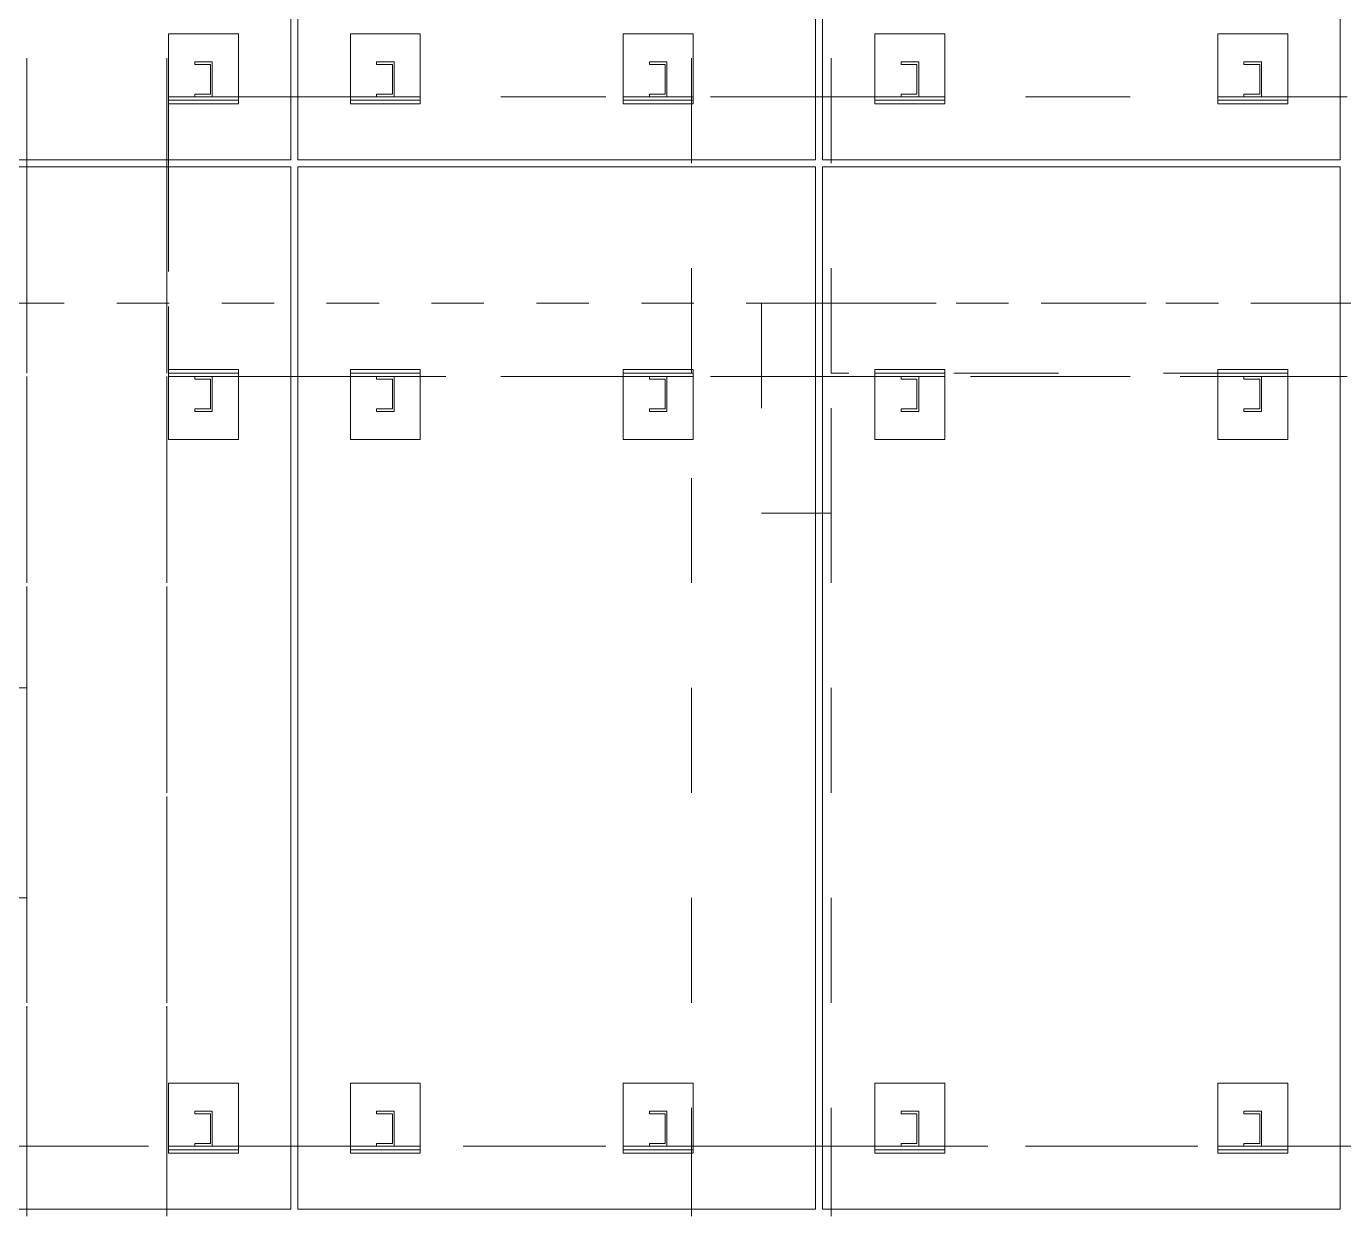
# Model space of a CAD drawing. Header units: millimetres. Extents: x 663313 to 1226001, y 1431724 to 1620898.
# Drawn here: x 663743.152 to 663746.919, y 1524737.878 to 1524741.269 of the extents above; entities that cross this region are included whole.
import ezdxf

# ---------------------------------------------------------------- set-up
doc = ezdxf.new("R2010")
doc.units = ezdxf.units.MM
for name, pattern in [('XKITLINE00', [0]), ('XKITLINE01', [4, 1, -1, 1, -1]), ('XKITLINE02', [4, 2, -2])]:
    doc.linetypes.add(name, pattern=pattern)
doc.layers.add('000 - 0_HIDE_OBJ_FRAMING_DEF_SUB', color=7, linetype='Continuous', plot=False)
doc.layers.add('Part', color=7, linetype='Continuous', lineweight=0)
doc.layers.add('S-GRID', color=7, linetype='Continuous', lineweight=9)

# ---------------------------------------------------------------- blocks, each defined once
blk = doc.blocks.new('*A2522976')
at = {"layer": 'S-GRID', "color": 7, "linetype": 'XKITLINE01', "lineweight": 0}
blk.add_line((170.447252, 49.148703), (412.473057, 49.148703), dxfattribs=at)
blk = doc.blocks.new('*A2523977')
at = {"layer": 'Part', "color": 7, "linetype": 'XKITLINE02', "lineweight": 0}
for p, q in [((322.733933, 41.815369), (317.767257, 41.815369)), ((322.733912, 37.815369), (322.733912, 41.815369)), ((322.733933, 37.815369), (322.733933, 41.815369)), ((322.733933, 37.815369), (277.900591, 37.815369))]:
    blk.add_line(p, q, dxfattribs=at)
blk = doc.blocks.new('*A2528982')
at = {"layer": 'Part', "color": 7, "linetype": 'XKITLINE02', "lineweight": 0}
for p, q in [((397.052199, 33.082036), (277.900591, 33.082036)), ((327.767257, 33.082036), (317.900591, 33.082036)), ((337.767257, 33.082036), (327.900591, 33.082036)), ((347.767257, 33.082036), (337.900591, 33.082036))]:
    blk.add_line(p, q, dxfattribs=at)
at = {"layer": 'Part', "color": 7, "linetype": 'XKITLINE00', "lineweight": 0}
for p, q in [((327.900591, 33.082036), (327.767257, 33.082036)), ((337.900591, 33.082036), (337.767257, 33.082036)), ((347.900591, 33.082036), (347.767257, 33.082036))]:
    blk.add_line(p, q, dxfattribs=at)
blk = doc.blocks.new('*A27141168')
at = {"layer": 'Part', "color": 7, "linetype": 'XKITLINE02', "lineweight": 0}
for p, q in [((325.43394, 53.082036), (325.433922, 53.082036)), ((325.433922, 53.082036), (325.433922, 47.748703)), ((327.767257, 53.082036), (325.433922, 53.082036)), ((325.43394, 53.082036), (325.43394, 51.882036)), ((337.767257, 53.082036), (327.900591, 53.082036)), ((347.767257, 53.082036), (337.900591, 53.082036)), ((325.43394, 51.748703), (325.43394, 47.748703)), ((325.43394, 47.748703), (325.433922, 47.748703)), ((327.767257, 47.748703), (325.433922, 47.748703)), ((398.7206, 47.748703), (327.900591, 47.748703)), ((337.767257, 47.748703), (327.900591, 47.748703)), ((347.767257, 47.748703), (337.900591, 47.748703))]:
    blk.add_line(p, q, dxfattribs=at)
at = {"layer": 'Part', "color": 7, "linetype": 'XKITLINE00', "lineweight": 0}
for p, q in [((327.900591, 53.082036), (327.767257, 53.082036)), ((337.900591, 53.082036), (337.767257, 53.082036)), ((347.900591, 53.082036), (347.767257, 53.082036)), ((325.43394, 51.882036), (325.43394, 51.748703)), ((327.900591, 47.748703), (327.767257, 47.748703)), ((337.900591, 47.748703), (337.767257, 47.748703)), ((347.900591, 47.748703), (347.767257, 47.748703))]:
    blk.add_line(p, q, dxfattribs=at)
blk = doc.blocks.new('*A27161170')
at = {"layer": 'Part', "color": 7, "linetype": 'XKITLINE02', "lineweight": 0}
for p, q in [((338.067262, 49.148703), (338.067274, 49.148703)), ((338.067274, 49.148703), (366.401607, 49.148703)), ((338.067274, 47.815369), (338.067274, 49.148703)), ((366.401607, 47.815369), (338.067262, 47.815369))]:
    blk.add_line(p, q, dxfattribs=at)
blk = doc.blocks.new('*A27391193')
at = {"layer": '000 - 0_HIDE_OBJ_FRAMING_DEF_SUB', "color": 7, "linetype": 'XKITLINE02', "lineweight": 0}
for p, q in [((337.90058, 65.815369), (337.90058, 51.882036)), ((347.767247, 65.815369), (347.767247, 51.882036)), ((337.90058, 31.882036), (337.90058, 51.748703)), ((347.767247, 31.882036), (347.767247, 51.748703))]:
    blk.add_line(p, q, dxfattribs=at)
at = {"layer": '000 - 0_HIDE_OBJ_FRAMING_DEF_SUB', "color": 7, "linetype": 'XKITLINE00', "lineweight": 0}
for p, q in [((337.900591, 51.882036), (337.900591, 65.815369)), ((347.767257, 65.815369), (347.767257, 51.882036)), ((347.767257, 51.882036), (337.90058, 51.882036)), ((347.767257, 51.748703), (337.90058, 51.748703)), ((337.900591, 31.882036), (337.900591, 51.748703)), ((347.767257, 51.748703), (347.767257, 31.882036)), ((347.767257, 31.882036), (337.90058, 31.882036))]:
    blk.add_line(p, q, dxfattribs=at)
blk = doc.blocks.new('*A27401194')
at = {"layer": '000 - 0_HIDE_OBJ_FRAMING_DEF_SUB', "color": 7, "linetype": 'XKITLINE02', "lineweight": 0}
for p, q in [((327.90058, 65.815369), (327.90058, 51.882036)), ((337.767247, 65.815369), (337.767247, 51.882036)), ((327.90058, 31.882036), (327.90058, 51.748703)), ((337.767247, 31.882036), (337.767247, 51.748703))]:
    blk.add_line(p, q, dxfattribs=at)
at = {"layer": '000 - 0_HIDE_OBJ_FRAMING_DEF_SUB', "color": 7, "linetype": 'XKITLINE00', "lineweight": 0}
for p, q in [((327.900591, 51.882036), (327.900591, 65.815369)), ((337.767257, 65.815369), (337.767257, 51.882036)), ((337.767257, 51.882036), (327.90058, 51.882036)), ((337.767257, 51.748703), (327.90058, 51.748703)), ((327.900591, 31.882036), (327.900591, 51.748703)), ((337.767257, 51.748703), (337.767257, 31.882036)), ((337.767257, 31.882036), (327.90058, 31.882036))]:
    blk.add_line(p, q, dxfattribs=at)
blk = doc.blocks.new('*A27411195')
at = {"layer": '000 - 0_HIDE_OBJ_FRAMING_DEF_SUB', "color": 7, "linetype": 'XKITLINE02', "lineweight": 0}
for p, q in [((327.767247, 65.815369), (327.767247, 51.882036)), ((327.767247, 31.882036), (327.767247, 51.748703))]:
    blk.add_line(p, q, dxfattribs=at)
at = {"layer": '000 - 0_HIDE_OBJ_FRAMING_DEF_SUB', "color": 7, "linetype": 'XKITLINE00', "lineweight": 0}
for p, q in [((327.767257, 65.815369), (327.767257, 51.882036)), ((327.767257, 51.882036), (322.433914, 51.882036)), ((327.767257, 51.748703), (322.433914, 51.748703)), ((327.767257, 31.882036), (327.767257, 51.748703)), ((327.767257, 31.882036), (317.90058, 31.882036)), ((327.767247, 31.882036), (327.767257, 31.882036))]:
    blk.add_line(p, q, dxfattribs=at)
blk = doc.blocks.new('*A27721226')
at = {"layer": 'Part', "color": 7, "linetype": 'XKITLINE02', "lineweight": 0}
for p, q in [((322.733934, 61.815369), (322.733934, 18.482036)), ((322.733951, 61.815369), (322.733951, 51.882036)), ((325.400601, 61.815369), (325.400601, 18.482036)), ((325.400618, 61.815369), (325.400618, 51.882036)), ((322.733951, 51.748703), (322.733951, 31.882036)), ((325.400618, 51.748703), (325.400618, 31.882036))]:
    blk.add_line(p, q, dxfattribs=at)
at = {"layer": 'Part', "color": 7, "linetype": 'XKITLINE00', "lineweight": 0}
for p, q in [((322.733951, 51.882036), (322.733951, 51.748703)), ((325.400618, 51.882036), (325.400618, 51.748703)), ((322.733951, 31.882036), (322.733951, 31.748703)), ((325.400618, 31.882036), (325.400618, 31.748703))]:
    blk.add_line(p, q, dxfattribs=at)
blk = doc.blocks.new('*A27731227')
at = {"layer": 'Part', "color": 7, "linetype": 'XKITLINE02', "lineweight": 0}
for p, q in [((335.400601, 61.815369), (335.400601, 18.482036)), ((335.400618, 61.815369), (335.400618, 31.882036)), ((338.067268, 61.815369), (338.067268, 18.482036)), ((338.067285, 61.815369), (338.067285, 31.882036))]:
    blk.add_line(p, q, dxfattribs=at)
at = {"layer": 'Part', "color": 7, "linetype": 'XKITLINE00', "lineweight": 0}
for p, q in [((335.400618, 31.882036), (335.400618, 31.748703)), ((338.067285, 31.882036), (338.067285, 31.748703))]:
    blk.add_line(p, q, dxfattribs=at)
blk = doc.blocks.new('*A28771331')
at = {"layer": 'Part', "color": 7, "linetype": 'XKITLINE02', "lineweight": 0}
for p, q in [((340.233914, 34.282036), (338.90058, 34.282036)), ((338.90058, 34.282036), (338.90058, 32.948703)), ((338.900581, 32.948703), (338.900581, 34.282036)), ((340.233914, 32.948703), (340.233914, 34.282036)), ((340.233914, 34.282036), (340.233914, 32.948703)), ((338.90058, 32.948703), (340.233914, 32.948703))]:
    blk.add_line(p, q, dxfattribs=at)
blk = doc.blocks.new('*A28781332')
at = {"layer": 'Part', "color": 7, "linetype": 'XKITLINE02', "lineweight": 0}
for p, q in [((339.400567, 33.698703), (339.400567, 33.748703)), ((339.400567, 33.748703), (339.733914, 33.748703)), ((339.70058, 33.698703), (339.400567, 33.698703)), ((339.40058, 33.698703), (339.40058, 33.748703)), ((339.700567, 33.132036), (339.700567, 33.698703)), ((339.70058, 33.132036), (339.70058, 33.698703)), ((339.7339, 33.082036), (339.7339, 33.748703)), ((339.733914, 33.082036), (339.733914, 33.748703)), ((339.400567, 33.082036), (339.400567, 33.132036)), ((339.400567, 33.132036), (339.70058, 33.132036)), ((339.733914, 33.082036), (339.400567, 33.082036)), ((339.40058, 33.082036), (339.40058, 33.132036))]:
    blk.add_line(p, q, dxfattribs=at)
blk = doc.blocks.new('*A28791333')
at = {"layer": 'Part', "color": 7, "linetype": 'XKITLINE02', "lineweight": 0}
for p, q in [((338.900565, 33.015369), (338.900565, 33.082036)), ((338.900565, 33.082036), (338.900579, 33.082036)), ((338.900565, 33.082036), (340.233912, 33.082036)), ((338.900579, 33.015369), (338.900565, 33.015369)), ((338.900565, 33.015369), (340.233912, 33.015369)), ((338.900579, 33.015369), (338.900579, 33.082036)), ((340.233898, 33.015369), (340.233898, 33.082036)), ((340.233912, 33.082036), (340.233912, 33.015369))]:
    blk.add_line(p, q, dxfattribs=at)
blk = doc.blocks.new('*A28801334')
at = {"layer": 'Part', "color": 7, "linetype": 'XKITLINE02', "lineweight": 0}
for p, q in [((335.433914, 34.282036), (334.10058, 34.282036)), ((334.10058, 34.282036), (334.10058, 32.948703)), ((334.100581, 32.948703), (334.100581, 34.282036)), ((335.433914, 32.948703), (335.433914, 34.282036)), ((335.433914, 34.282036), (335.433914, 32.948703)), ((334.10058, 32.948703), (335.433914, 32.948703))]:
    blk.add_line(p, q, dxfattribs=at)
blk = doc.blocks.new('*A28811335')
at = {"layer": 'Part', "color": 7, "linetype": 'XKITLINE02', "lineweight": 0}
for p, q in [((334.600567, 33.698703), (334.600567, 33.748703)), ((334.600567, 33.748703), (334.933914, 33.748703)), ((334.90058, 33.698703), (334.600567, 33.698703)), ((334.60058, 33.698703), (334.60058, 33.748703)), ((334.900567, 33.132036), (334.900567, 33.698703)), ((334.90058, 33.132036), (334.90058, 33.698703)), ((334.9339, 33.082036), (334.9339, 33.748703)), ((334.933914, 33.082036), (334.933914, 33.748703)), ((334.600567, 33.082036), (334.600567, 33.132036)), ((334.600567, 33.132036), (334.90058, 33.132036)), ((334.933914, 33.082036), (334.600567, 33.082036)), ((334.60058, 33.082036), (334.60058, 33.132036))]:
    blk.add_line(p, q, dxfattribs=at)
blk = doc.blocks.new('*A28821336')
at = {"layer": 'Part', "color": 7, "linetype": 'XKITLINE02', "lineweight": 0}
for p, q in [((334.100565, 33.015369), (334.100565, 33.082036)), ((334.100565, 33.082036), (334.100579, 33.082036)), ((334.100565, 33.082036), (335.433912, 33.082036)), ((334.100579, 33.015369), (334.100565, 33.015369)), ((334.100565, 33.015369), (335.433912, 33.015369)), ((334.100579, 33.015369), (334.100579, 33.082036)), ((335.433898, 33.015369), (335.433898, 33.082036)), ((335.433912, 33.082036), (335.433912, 33.015369))]:
    blk.add_line(p, q, dxfattribs=at)
blk = doc.blocks.new('*A28831337')
at = {"layer": 'Part', "color": 7, "linetype": 'XKITLINE02', "lineweight": 0}
for p, q in [((330.233914, 34.282036), (328.90058, 34.282036)), ((328.90058, 34.282036), (328.90058, 32.948703)), ((328.900581, 32.948703), (328.900581, 34.282036)), ((330.233914, 32.948703), (330.233914, 34.282036)), ((330.233914, 34.282036), (330.233914, 32.948703)), ((328.90058, 32.948703), (330.233914, 32.948703))]:
    blk.add_line(p, q, dxfattribs=at)
blk = doc.blocks.new('*A28841338')
at = {"layer": 'Part', "color": 7, "linetype": 'XKITLINE02', "lineweight": 0}
for p, q in [((329.400567, 33.698703), (329.400567, 33.748703)), ((329.400567, 33.748703), (329.733914, 33.748703)), ((329.70058, 33.698703), (329.400567, 33.698703)), ((329.40058, 33.698703), (329.40058, 33.748703)), ((329.700567, 33.132036), (329.700567, 33.698703)), ((329.70058, 33.132036), (329.70058, 33.698703)), ((329.7339, 33.082036), (329.7339, 33.748703)), ((329.733914, 33.082036), (329.733914, 33.748703)), ((329.400567, 33.082036), (329.400567, 33.132036)), ((329.400567, 33.132036), (329.70058, 33.132036)), ((329.733914, 33.082036), (329.400567, 33.082036)), ((329.40058, 33.082036), (329.40058, 33.132036))]:
    blk.add_line(p, q, dxfattribs=at)
blk = doc.blocks.new('*A28851339')
at = {"layer": 'Part', "color": 7, "linetype": 'XKITLINE02', "lineweight": 0}
for p, q in [((328.900565, 33.015369), (328.900565, 33.082036)), ((328.900565, 33.082036), (328.900579, 33.082036)), ((328.900565, 33.082036), (330.233912, 33.082036)), ((328.900579, 33.015369), (328.900565, 33.015369)), ((328.900565, 33.015369), (330.233912, 33.015369)), ((328.900579, 33.015369), (328.900579, 33.082036)), ((330.233898, 33.015369), (330.233898, 33.082036)), ((330.233912, 33.082036), (330.233912, 33.015369))]:
    blk.add_line(p, q, dxfattribs=at)
blk = doc.blocks.new('*A28861340')
at = {"layer": 'Part', "color": 7, "linetype": 'XKITLINE02', "lineweight": 0}
for p, q in [((325.433914, 32.948703), (325.433914, 34.282036)), ((326.767248, 34.282036), (325.433914, 34.282036)), ((325.433914, 34.282036), (325.433914, 32.948703)), ((326.767247, 34.282036), (326.767247, 32.948703)), ((326.767248, 32.948703), (326.767248, 34.282036)), ((325.433914, 32.948703), (326.767248, 32.948703))]:
    blk.add_line(p, q, dxfattribs=at)
blk = doc.blocks.new('*A28871341')
at = {"layer": 'Part', "color": 7, "linetype": 'XKITLINE02', "lineweight": 0}
for p, q in [((325.9339, 33.698703), (325.9339, 33.748703)), ((325.9339, 33.748703), (326.267247, 33.748703)), ((326.233914, 33.698703), (325.9339, 33.698703)), ((325.933914, 33.698703), (325.933914, 33.748703)), ((326.2339, 33.132036), (326.2339, 33.698703)), ((326.233914, 33.132036), (326.233914, 33.698703)), ((326.267233, 33.082036), (326.267233, 33.748703)), ((326.267247, 33.082036), (326.267247, 33.748703)), ((325.9339, 33.082036), (325.9339, 33.132036)), ((325.9339, 33.132036), (326.233914, 33.132036)), ((326.267247, 33.082036), (325.9339, 33.082036)), ((325.933914, 33.082036), (325.933914, 33.132036))]:
    blk.add_line(p, q, dxfattribs=at)
blk = doc.blocks.new('*A28881342')
at = {"layer": 'Part', "color": 7, "linetype": 'XKITLINE02', "lineweight": 0}
for p, q in [((325.433898, 33.015369), (325.433898, 33.082036)), ((325.433898, 33.082036), (325.433912, 33.082036)), ((325.433898, 33.082036), (326.767245, 33.082036)), ((325.433912, 33.015369), (325.433898, 33.015369)), ((325.433898, 33.015369), (326.767245, 33.015369)), ((325.433912, 33.015369), (325.433912, 33.082036)), ((326.767232, 33.015369), (326.767232, 33.082036)), ((326.767245, 33.082036), (326.767245, 33.015369))]:
    blk.add_line(p, q, dxfattribs=at)
blk = doc.blocks.new('*A28981352')
at = {"layer": 'Part', "color": 7, "linetype": 'XKITLINE02', "lineweight": 0}
for p, q in [((339.733921, 47.748703), (339.400574, 47.748703)), ((339.400574, 47.698703), (339.400574, 47.748703)), ((339.400587, 47.698703), (339.400587, 47.748703)), ((339.733907, 47.082036), (339.733907, 47.748703)), ((339.733921, 47.082036), (339.733921, 47.748703)), ((339.400574, 47.698703), (339.700587, 47.698703)), ((339.700574, 47.132036), (339.700574, 47.698703)), ((339.700587, 47.698703), (339.700587, 47.132036)), ((339.700587, 47.132036), (339.400574, 47.132036)), ((339.400574, 47.082036), (339.400574, 47.132036)), ((339.400574, 47.082036), (339.733921, 47.082036)), ((339.400587, 47.082036), (339.400587, 47.132036))]:
    blk.add_line(p, q, dxfattribs=at)
blk = doc.blocks.new('*A28991353')
at = {"layer": 'Part', "color": 7, "linetype": 'XKITLINE02', "lineweight": 0}
for p, q in [((338.900587, 46.548703), (338.900587, 47.882036)), ((338.900587, 47.882036), (340.233921, 47.882036)), ((338.900588, 46.548703), (338.900588, 47.882036)), ((340.233921, 46.548703), (340.233921, 47.882036)), ((340.233921, 47.882036), (340.233921, 46.548703)), ((340.233921, 46.548703), (338.900587, 46.548703))]:
    blk.add_line(p, q, dxfattribs=at)
blk = doc.blocks.new('*A29001354')
at = {"layer": 'Part', "color": 7, "linetype": 'XKITLINE02', "lineweight": 0}
for p, q in [((338.900572, 47.748703), (338.900572, 47.815369)), ((338.900572, 47.815369), (338.900586, 47.815369)), ((338.900572, 47.815369), (340.233919, 47.815369)), ((338.900586, 47.748703), (338.900572, 47.748703)), ((338.900572, 47.748703), (340.233919, 47.748703)), ((338.900586, 47.748703), (338.900586, 47.815369)), ((340.233905, 47.748703), (340.233905, 47.815369)), ((340.233919, 47.815369), (340.233919, 47.748703))]:
    blk.add_line(p, q, dxfattribs=at)
blk = doc.blocks.new('*A29011355')
at = {"layer": 'Part', "color": 7, "linetype": 'XKITLINE02', "lineweight": 0}
for p, q in [((329.733921, 47.748703), (329.400574, 47.748703)), ((329.400574, 47.698703), (329.400574, 47.748703)), ((329.400587, 47.698703), (329.400587, 47.748703)), ((329.733907, 47.082036), (329.733907, 47.748703)), ((329.733921, 47.082036), (329.733921, 47.748703)), ((329.400574, 47.698703), (329.700587, 47.698703)), ((329.700574, 47.132036), (329.700574, 47.698703)), ((329.700587, 47.698703), (329.700587, 47.132036)), ((329.700587, 47.132036), (329.400574, 47.132036)), ((329.400574, 47.082036), (329.400574, 47.132036)), ((329.400574, 47.082036), (329.733921, 47.082036)), ((329.400587, 47.082036), (329.400587, 47.132036))]:
    blk.add_line(p, q, dxfattribs=at)
blk = doc.blocks.new('*A29021356')
at = {"layer": 'Part', "color": 7, "linetype": 'XKITLINE02', "lineweight": 0}
for p, q in [((334.933921, 47.748703), (334.600574, 47.748703)), ((334.600574, 47.698703), (334.600574, 47.748703)), ((334.600587, 47.698703), (334.600587, 47.748703)), ((334.933907, 47.082036), (334.933907, 47.748703)), ((334.933921, 47.082036), (334.933921, 47.748703)), ((334.600574, 47.698703), (334.900587, 47.698703)), ((334.900574, 47.132036), (334.900574, 47.698703)), ((334.900587, 47.698703), (334.900587, 47.132036)), ((334.900587, 47.132036), (334.600574, 47.132036)), ((334.600574, 47.082036), (334.600574, 47.132036)), ((334.600574, 47.082036), (334.933921, 47.082036)), ((334.600587, 47.082036), (334.600587, 47.132036))]:
    blk.add_line(p, q, dxfattribs=at)
blk = doc.blocks.new('*A29031357')
at = {"layer": 'Part', "color": 7, "linetype": 'XKITLINE02', "lineweight": 0}
for p, q in [((328.900587, 46.548703), (328.900587, 47.882036)), ((328.900587, 47.882036), (330.233921, 47.882036)), ((328.900588, 46.548703), (328.900588, 47.882036)), ((330.233921, 46.548703), (330.233921, 47.882036)), ((330.233921, 47.882036), (330.233921, 46.548703)), ((330.233921, 46.548703), (328.900587, 46.548703))]:
    blk.add_line(p, q, dxfattribs=at)
blk = doc.blocks.new('*A29041358')
at = {"layer": 'Part', "color": 7, "linetype": 'XKITLINE02', "lineweight": 0}
for p, q in [((328.900572, 47.748703), (328.900572, 47.815369)), ((328.900572, 47.815369), (328.900586, 47.815369)), ((328.900572, 47.815369), (330.233919, 47.815369)), ((328.900586, 47.748703), (328.900572, 47.748703)), ((328.900572, 47.748703), (330.233919, 47.748703)), ((328.900586, 47.748703), (328.900586, 47.815369)), ((330.233905, 47.748703), (330.233905, 47.815369)), ((330.233919, 47.815369), (330.233919, 47.748703))]:
    blk.add_line(p, q, dxfattribs=at)
blk = doc.blocks.new('*A29051359')
at = {"layer": 'Part', "color": 7, "linetype": 'XKITLINE02', "lineweight": 0}
for p, q in [((334.100587, 46.548703), (334.100587, 47.882036)), ((334.100587, 47.882036), (335.433921, 47.882036)), ((334.100588, 46.548703), (334.100588, 47.882036)), ((335.433921, 46.548703), (335.433921, 47.882036)), ((335.433921, 47.882036), (335.433921, 46.548703)), ((335.433921, 46.548703), (334.100587, 46.548703))]:
    blk.add_line(p, q, dxfattribs=at)
blk = doc.blocks.new('*A29061360')
at = {"layer": 'Part', "color": 7, "linetype": 'XKITLINE02', "lineweight": 0}
for p, q in [((334.100572, 47.748703), (334.100572, 47.815369)), ((334.100572, 47.815369), (334.100586, 47.815369)), ((334.100572, 47.815369), (335.433919, 47.815369)), ((334.100586, 47.748703), (334.100572, 47.748703)), ((334.100572, 47.748703), (335.433919, 47.748703)), ((334.100586, 47.748703), (334.100586, 47.815369)), ((335.433905, 47.748703), (335.433905, 47.815369)), ((335.433919, 47.815369), (335.433919, 47.748703))]:
    blk.add_line(p, q, dxfattribs=at)
blk = doc.blocks.new('*A29131367')
at = {"layer": 'Part', "color": 7, "linetype": 'XKITLINE02', "lineweight": 0}
for p, q in [((339.400574, 53.698703), (339.400574, 53.748703)), ((339.400574, 53.748703), (339.733921, 53.748703)), ((339.400587, 53.698703), (339.400587, 53.748703)), ((339.733907, 53.082036), (339.733907, 53.748703)), ((339.733921, 53.082036), (339.733921, 53.748703)), ((339.700587, 53.698703), (339.400574, 53.698703)), ((339.700574, 53.132036), (339.700574, 53.698703)), ((339.700587, 53.132036), (339.700587, 53.698703)), ((339.400574, 53.082036), (339.400574, 53.132036)), ((339.400574, 53.132036), (339.700587, 53.132036)), ((339.733921, 53.082036), (339.400574, 53.082036)), ((339.400587, 53.082036), (339.400587, 53.132036))]:
    blk.add_line(p, q, dxfattribs=at)
blk = doc.blocks.new('*A29141368')
at = {"layer": 'Part', "color": 7, "linetype": 'XKITLINE02', "lineweight": 0}
for p, q in [((340.233921, 54.282036), (338.900587, 54.282036)), ((338.900587, 54.282036), (338.900587, 52.948703)), ((338.900588, 52.948703), (338.900588, 54.282036)), ((340.233921, 52.948703), (340.233921, 54.282036)), ((340.233921, 54.282036), (340.233921, 52.948703)), ((338.900587, 52.948703), (340.233921, 52.948703))]:
    blk.add_line(p, q, dxfattribs=at)
blk = doc.blocks.new('*A29151369')
at = {"layer": 'Part', "color": 7, "linetype": 'XKITLINE02', "lineweight": 0}
for p, q in [((338.900572, 53.015369), (338.900572, 53.082036)), ((338.900572, 53.082036), (338.900586, 53.082036)), ((338.900572, 53.082036), (340.233919, 53.082036)), ((338.900586, 53.015369), (338.900572, 53.015369)), ((338.900572, 53.015369), (340.233919, 53.015369)), ((338.900586, 53.015369), (338.900586, 53.082036)), ((340.233905, 53.015369), (340.233905, 53.082036)), ((340.233919, 53.082036), (340.233919, 53.015369))]:
    blk.add_line(p, q, dxfattribs=at)
blk = doc.blocks.new('*A29261380')
at = {"layer": 'Part', "color": 7, "linetype": 'XKITLINE02', "lineweight": 0}
for p, q in [((329.400574, 53.698703), (329.400574, 53.748703)), ((329.400574, 53.748703), (329.733921, 53.748703)), ((329.400587, 53.698703), (329.400587, 53.748703)), ((329.733907, 53.082036), (329.733907, 53.748703)), ((329.733921, 53.082036), (329.733921, 53.748703)), ((329.700587, 53.698703), (329.400574, 53.698703)), ((329.700574, 53.132036), (329.700574, 53.698703)), ((329.700587, 53.132036), (329.700587, 53.698703)), ((329.400574, 53.082036), (329.400574, 53.132036)), ((329.400574, 53.132036), (329.700587, 53.132036)), ((329.733921, 53.082036), (329.400574, 53.082036)), ((329.400587, 53.082036), (329.400587, 53.132036))]:
    blk.add_line(p, q, dxfattribs=at)
blk = doc.blocks.new('*A29271381')
at = {"layer": 'Part', "color": 7, "linetype": 'XKITLINE02', "lineweight": 0}
for p, q in [((334.600574, 53.698703), (334.600574, 53.748703)), ((334.600574, 53.748703), (334.933921, 53.748703)), ((334.600587, 53.698703), (334.600587, 53.748703)), ((334.933907, 53.082036), (334.933907, 53.748703)), ((334.933921, 53.082036), (334.933921, 53.748703)), ((334.900587, 53.698703), (334.600574, 53.698703)), ((334.900574, 53.132036), (334.900574, 53.698703)), ((334.900587, 53.132036), (334.900587, 53.698703)), ((334.600574, 53.082036), (334.600574, 53.132036)), ((334.600574, 53.132036), (334.900587, 53.132036)), ((334.933921, 53.082036), (334.600574, 53.082036)), ((334.600587, 53.082036), (334.600587, 53.132036))]:
    blk.add_line(p, q, dxfattribs=at)
blk = doc.blocks.new('*A29281382')
at = {"layer": 'Part', "color": 7, "linetype": 'XKITLINE02', "lineweight": 0}
for p, q in [((330.233921, 54.282036), (328.900587, 54.282036)), ((328.900587, 54.282036), (328.900587, 52.948703)), ((328.900588, 52.948703), (328.900588, 54.282036)), ((330.233921, 52.948703), (330.233921, 54.282036)), ((330.233921, 54.282036), (330.233921, 52.948703)), ((328.900587, 52.948703), (330.233921, 52.948703))]:
    blk.add_line(p, q, dxfattribs=at)
blk = doc.blocks.new('*A29291383')
at = {"layer": 'Part', "color": 7, "linetype": 'XKITLINE02', "lineweight": 0}
for p, q in [((328.900572, 53.015369), (328.900572, 53.082036)), ((328.900572, 53.082036), (328.900586, 53.082036)), ((328.900572, 53.082036), (330.233919, 53.082036)), ((328.900586, 53.015369), (328.900572, 53.015369)), ((328.900572, 53.015369), (330.233919, 53.015369)), ((328.900586, 53.015369), (328.900586, 53.082036)), ((330.233905, 53.015369), (330.233905, 53.082036)), ((330.233919, 53.082036), (330.233919, 53.015369))]:
    blk.add_line(p, q, dxfattribs=at)
blk = doc.blocks.new('*A29301384')
at = {"layer": 'Part', "color": 7, "linetype": 'XKITLINE02', "lineweight": 0}
for p, q in [((335.433921, 54.282036), (334.100587, 54.282036)), ((334.100587, 54.282036), (334.100587, 52.948703)), ((334.100588, 52.948703), (334.100588, 54.282036)), ((335.433921, 52.948703), (335.433921, 54.282036)), ((335.433921, 54.282036), (335.433921, 52.948703)), ((334.100587, 52.948703), (335.433921, 52.948703))]:
    blk.add_line(p, q, dxfattribs=at)
blk = doc.blocks.new('*A29311385')
at = {"layer": 'Part', "color": 7, "linetype": 'XKITLINE02', "lineweight": 0}
for p, q in [((334.100572, 53.015369), (334.100572, 53.082036)), ((334.100572, 53.082036), (334.100586, 53.082036)), ((334.100572, 53.082036), (335.433919, 53.082036)), ((334.100586, 53.015369), (334.100572, 53.015369)), ((334.100572, 53.015369), (335.433919, 53.015369)), ((334.100586, 53.015369), (334.100586, 53.082036)), ((335.433905, 53.015369), (335.433905, 53.082036)), ((335.433919, 53.082036), (335.433919, 53.015369))]:
    blk.add_line(p, q, dxfattribs=at)
blk = doc.blocks.new('*A29331387')
at = {"layer": 'Part', "color": 7, "linetype": 'XKITLINE02', "lineweight": 0}
for p, q in [((325.433905, 47.748703), (325.433905, 47.815369)), ((325.433905, 47.815369), (325.433919, 47.815369)), ((325.433905, 47.815369), (326.767252, 47.815369)), ((325.433919, 47.748703), (325.433905, 47.748703)), ((325.433905, 47.748703), (326.767252, 47.748703)), ((325.433919, 47.748703), (325.433919, 47.815369)), ((326.767239, 47.748703), (326.767239, 47.815369)), ((326.767252, 47.815369), (326.767252, 47.748703))]:
    blk.add_line(p, q, dxfattribs=at)
blk = doc.blocks.new('*A29341388')
at = {"layer": 'Part', "color": 7, "linetype": 'XKITLINE02', "lineweight": 0}
for p, q in [((325.433921, 46.548703), (325.433921, 47.882036)), ((325.433921, 47.882036), (326.767255, 47.882036)), ((325.433921, 46.548703), (325.433921, 47.882036)), ((326.767254, 46.548703), (326.767254, 47.882036)), ((326.767255, 47.882036), (326.767255, 46.548703)), ((326.767255, 46.548703), (325.433921, 46.548703))]:
    blk.add_line(p, q, dxfattribs=at)
blk = doc.blocks.new('*A29351389')
at = {"layer": 'Part', "color": 7, "linetype": 'XKITLINE02', "lineweight": 0}
for p, q in [((326.267254, 47.748703), (325.933907, 47.748703)), ((325.933907, 47.698703), (325.933907, 47.748703)), ((325.933921, 47.698703), (325.933921, 47.748703)), ((326.26724, 47.082036), (326.26724, 47.748703)), ((326.267254, 47.082036), (326.267254, 47.748703)), ((325.933907, 47.698703), (326.233921, 47.698703)), ((326.233907, 47.132036), (326.233907, 47.698703)), ((326.233921, 47.698703), (326.233921, 47.132036)), ((326.233921, 47.132036), (325.933907, 47.132036)), ((325.933907, 47.082036), (325.933907, 47.132036)), ((325.933907, 47.082036), (326.267254, 47.082036)), ((325.933921, 47.082036), (325.933921, 47.132036))]:
    blk.add_line(p, q, dxfattribs=at)
blk = doc.blocks.new('*A29361390')
at = {"layer": 'Part', "color": 7, "linetype": 'XKITLINE02', "lineweight": 0}
for p, q in [((325.433905, 53.015369), (325.433905, 53.082036)), ((325.433905, 53.082036), (325.433919, 53.082036)), ((325.433905, 53.082036), (326.767252, 53.082036)), ((325.433919, 53.015369), (325.433905, 53.015369)), ((325.433905, 53.015369), (326.767252, 53.015369)), ((325.433919, 53.015369), (325.433919, 53.082036)), ((326.767239, 53.015369), (326.767239, 53.082036)), ((326.767252, 53.082036), (326.767252, 53.015369))]:
    blk.add_line(p, q, dxfattribs=at)
blk = doc.blocks.new('*A29371391')
at = {"layer": 'Part', "color": 7, "linetype": 'XKITLINE02', "lineweight": 0}
for p, q in [((325.433921, 52.948703), (325.433921, 54.282036)), ((326.767255, 54.282036), (325.433921, 54.282036)), ((325.433921, 54.282036), (325.433921, 52.948703)), ((326.767254, 54.282036), (326.767254, 52.948703)), ((326.767255, 52.948703), (326.767255, 54.282036)), ((325.433921, 52.948703), (326.767255, 52.948703))]:
    blk.add_line(p, q, dxfattribs=at)
blk = doc.blocks.new('*A29381392')
at = {"layer": 'Part', "color": 7, "linetype": 'XKITLINE02', "lineweight": 0}
for p, q in [((325.933907, 53.698703), (325.933907, 53.748703)), ((325.933907, 53.748703), (326.267254, 53.748703)), ((325.933921, 53.698703), (325.933921, 53.748703)), ((326.26724, 53.082036), (326.26724, 53.748703)), ((326.267254, 53.082036), (326.267254, 53.748703)), ((326.233921, 53.698703), (325.933907, 53.698703)), ((326.233907, 53.132036), (326.233907, 53.698703)), ((326.233921, 53.132036), (326.233921, 53.698703)), ((325.933907, 53.082036), (325.933907, 53.132036)), ((325.933907, 53.132036), (326.233921, 53.132036)), ((326.267254, 53.082036), (325.933907, 53.082036)), ((325.933921, 53.082036), (325.933921, 53.132036))]:
    blk.add_line(p, q, dxfattribs=at)
blk = doc.blocks.new('*A29491403')
at = {"layer": 'Part', "color": 7, "linetype": 'XKITLINE02', "lineweight": 0}
for p, q in [((338.068264, 49.148703), (336.734926, 49.148703)), ((336.734931, 49.148703), (336.734931, 45.148703)), ((338.068264, 45.148703), (338.068264, 49.148703)), ((336.734926, 45.148703), (338.068264, 45.148703))]:
    blk.add_line(p, q, dxfattribs=at)
blk = doc.blocks.new('*A30701524')
at = {"layer": 'Part', "color": 7, "linetype": 'XKITLINE02', "lineweight": 0}
for p, q in [((345.433914, 32.948703), (345.433914, 34.282036)), ((346.767248, 34.282036), (345.433914, 34.282036)), ((345.433914, 34.282036), (345.433914, 32.948703)), ((346.767247, 34.282036), (346.767247, 32.948703)), ((346.767248, 32.948703), (346.767248, 34.282036)), ((345.433914, 32.948703), (346.767248, 32.948703))]:
    blk.add_line(p, q, dxfattribs=at)
blk = doc.blocks.new('*A30711525')
at = {"layer": 'Part', "color": 7, "linetype": 'XKITLINE02', "lineweight": 0}
for p, q in [((345.9339, 33.698703), (345.9339, 33.748703)), ((345.9339, 33.748703), (346.267247, 33.748703)), ((346.233914, 33.698703), (345.9339, 33.698703)), ((345.933914, 33.698703), (345.933914, 33.748703)), ((346.2339, 33.132036), (346.2339, 33.698703)), ((346.233914, 33.132036), (346.233914, 33.698703)), ((346.267233, 33.082036), (346.267233, 33.748703)), ((346.267247, 33.082036), (346.267247, 33.748703)), ((345.9339, 33.082036), (345.9339, 33.132036)), ((345.9339, 33.132036), (346.233914, 33.132036)), ((346.267247, 33.082036), (345.9339, 33.082036)), ((345.933914, 33.082036), (345.933914, 33.132036))]:
    blk.add_line(p, q, dxfattribs=at)
blk = doc.blocks.new('*A30721526')
at = {"layer": 'Part', "color": 7, "linetype": 'XKITLINE02', "lineweight": 0}
for p, q in [((345.433898, 33.015369), (345.433898, 33.082036)), ((345.433898, 33.082036), (345.433912, 33.082036)), ((345.433898, 33.082036), (346.767245, 33.082036)), ((345.433912, 33.015369), (345.433898, 33.015369)), ((345.433898, 33.015369), (346.767245, 33.015369)), ((345.433912, 33.015369), (345.433912, 33.082036)), ((346.767232, 33.015369), (346.767232, 33.082036)), ((346.767245, 33.082036), (346.767245, 33.015369))]:
    blk.add_line(p, q, dxfattribs=at)
blk = doc.blocks.new('*A31641618')
at = {"layer": 'Part', "color": 7, "linetype": 'XKITLINE02', "lineweight": 0}
for p, q in [((346.267254, 47.748703), (345.933907, 47.748703)), ((345.933907, 47.698703), (345.933907, 47.748703)), ((345.933921, 47.698703), (345.933921, 47.748703)), ((346.26724, 47.082036), (346.26724, 47.748703)), ((346.267254, 47.082036), (346.267254, 47.748703)), ((345.933907, 47.698703), (346.233921, 47.698703)), ((346.233907, 47.132036), (346.233907, 47.698703)), ((346.233921, 47.698703), (346.233921, 47.132036)), ((346.233921, 47.132036), (345.933907, 47.132036)), ((345.933907, 47.082036), (345.933907, 47.132036)), ((345.933907, 47.082036), (346.267254, 47.082036)), ((345.933921, 47.082036), (345.933921, 47.132036))]:
    blk.add_line(p, q, dxfattribs=at)
blk = doc.blocks.new('*A31671621')
at = {"layer": 'Part', "color": 7, "linetype": 'XKITLINE02', "lineweight": 0}
for p, q in [((345.433921, 46.548703), (345.433921, 47.882036)), ((345.433921, 47.882036), (346.767255, 47.882036)), ((345.433921, 46.548703), (345.433921, 47.882036)), ((346.767254, 46.548703), (346.767254, 47.882036)), ((346.767255, 47.882036), (346.767255, 46.548703)), ((346.767255, 46.548703), (345.433921, 46.548703))]:
    blk.add_line(p, q, dxfattribs=at)
blk = doc.blocks.new('*A31681622')
at = {"layer": 'Part', "color": 7, "linetype": 'XKITLINE02', "lineweight": 0}
for p, q in [((345.433905, 47.748703), (345.433905, 47.815369)), ((345.433905, 47.815369), (345.433919, 47.815369)), ((345.433905, 47.815369), (346.767252, 47.815369)), ((345.433919, 47.748703), (345.433905, 47.748703)), ((345.433905, 47.748703), (346.767252, 47.748703)), ((345.433919, 47.748703), (345.433919, 47.815369)), ((346.767239, 47.748703), (346.767239, 47.815369)), ((346.767252, 47.815369), (346.767252, 47.748703))]:
    blk.add_line(p, q, dxfattribs=at)
blk = doc.blocks.new('*A31771631')
at = {"layer": 'Part', "color": 7, "linetype": 'XKITLINE02', "lineweight": 0}
for p, q in [((345.933907, 53.698703), (345.933907, 53.748703)), ((345.933907, 53.748703), (346.267254, 53.748703)), ((345.933921, 53.698703), (345.933921, 53.748703)), ((346.26724, 53.082036), (346.26724, 53.748703)), ((346.267254, 53.082036), (346.267254, 53.748703)), ((346.233921, 53.698703), (345.933907, 53.698703)), ((346.233907, 53.132036), (346.233907, 53.698703)), ((346.233921, 53.132036), (346.233921, 53.698703)), ((345.933907, 53.082036), (345.933907, 53.132036)), ((345.933907, 53.132036), (346.233921, 53.132036)), ((346.267254, 53.082036), (345.933907, 53.082036)), ((345.933921, 53.082036), (345.933921, 53.132036))]:
    blk.add_line(p, q, dxfattribs=at)
blk = doc.blocks.new('*A31791633')
at = {"layer": 'Part', "color": 7, "linetype": 'XKITLINE02', "lineweight": 0}
for p, q in [((345.433921, 52.948703), (345.433921, 54.282036)), ((346.767255, 54.282036), (345.433921, 54.282036)), ((345.433921, 54.282036), (345.433921, 52.948703)), ((346.767254, 54.282036), (346.767254, 52.948703)), ((346.767255, 52.948703), (346.767255, 54.282036)), ((345.433921, 52.948703), (346.767255, 52.948703))]:
    blk.add_line(p, q, dxfattribs=at)
blk = doc.blocks.new('*A31801634')
at = {"layer": 'Part', "color": 7, "linetype": 'XKITLINE02', "lineweight": 0}
for p, q in [((345.433905, 53.015369), (345.433905, 53.082036)), ((345.433905, 53.082036), (345.433919, 53.082036)), ((345.433905, 53.082036), (346.767252, 53.082036)), ((345.433919, 53.015369), (345.433905, 53.015369)), ((345.433905, 53.015369), (346.767252, 53.015369)), ((345.433919, 53.015369), (345.433919, 53.082036)), ((346.767239, 53.015369), (346.767239, 53.082036)), ((346.767252, 53.082036), (346.767252, 53.015369))]:
    blk.add_line(p, q, dxfattribs=at)

msp = doc.modelspace()

# ---------------------------------------------------------------- block references
at = {"color": 7, "lineweight": 0, "xscale": 0.15, "yscale": 0.15, "zscale": 0.15}
for name in ['*A27411195', '*A27401194', '*A27391193', '*A27721226', '*A27731227', '*A29371391', '*A29281382', '*A29301384', '*A29141368', '*A31791633', '*A29381392', '*A29261380', '*A29271381', '*A29131367', '*A31771631', '*A27141168', '*A29361390', '*A29291383', '*A29311385', '*A29151369', '*A31801634', '*A2522976', '*A29491403', '*A27161170', '*A29341388', '*A29331387', '*A29351389', '*A29031357', '*A29041358', '*A29011355', '*A29051359', '*A29061360', '*A29021356', '*A28991353', '*A29001354', '*A28981352', '*A31671621', '*A31681622', '*A31641618', '*A2523977', '*A28861340', '*A28831337', '*A28801334', '*A28771331', '*A30701524', '*A28871341', '*A28841338', '*A28811335', '*A28781332', '*A30711525', '*A2528982', '*A28881342', '*A28851339', '*A28821336', '*A28791333', '*A30721526']:
    msp.add_blockref(name, (663694.7436, 1524733.1057), dxfattribs=at)

doc.saveas('drawing.dxf')
